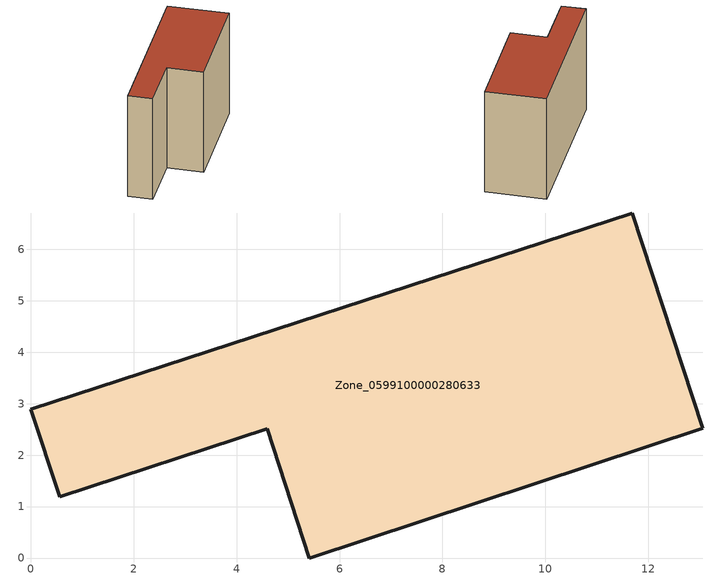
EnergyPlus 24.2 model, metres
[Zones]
Zone_0599100000280633
 floor ground (C_G): 4.6,2.51 0.56,1.19 0,2.89 11.69,6.71 13.06,2.52 5.42,0 z0
 wall outside (C_F): 11.69,6.71 0,2.89 0.56,1.19 4.6,2.51 5.42,0 13.06,2.52 11.69,6.71 z0:8.04
 roof outside (C_R): 5.42,0 13.06,2.52 11.69,6.71 0,2.89 0.56,1.19 4.6,2.51 z8.04
[BUILDING]
Pand.0599100000280633: North Axis=0; Terrain=City; Loads Convergence Tolerance Value=0.04; Temperature Convergence Tolerance Value=0.4; Solar Distribution=FullExterior; Maximum Number of Warmup Days=25; Minimum Number of Warmup Days=1
[Site:Location]
Rotterdam.The.Hague.AP_ZH_NLD Design_Conditions: Latitude=51.96; Longitude=4.45; Time Zone=1; Elevation=-4.5
[SITE:GROUNDTEMPERATURE:BUILDINGSURFACE]
18, 18, 18, 18, 18, 18, 18, 18, 18, 18, 18, 18
[MATERIAL] Thermal Absorptance=0.9; Solar Absorptance=0.7; Visible Absorptance=0.7
Name | Roughness | Thickness | Conductivity | Density | Specific Heat
G.TI.1946 | MediumSmooth | 0.15 | 1 | 540 | 1210
F.TI.1946 | Rough | 0.3 | 0.857143 | 1920 | 840
R.TI.1946 | MediumRough | 0.2 | 0.1 | 1500 | 1000
[CONSTRUCTION]
C_G: G.TI.1946
C_F: F.TI.1946
C_R: R.TI.1946
[ZONE]
Zone_0599100000280633: Type=1; Multiplier=1; Ceiling Height=Autocalculate; Volume=Autocalculate; Floor Area=autocalculate; Part of Total Floor Area=Yes
[ZONEINFILTRATION:DESIGNFLOWRATE]
Infil_Zone_0599100000280633: Zone or ZoneList or Space or SpaceList=Zone_0599100000280633; Schedule=AlwaysOn; Design Flow Rate Calculation Method=Flow/Area; Flow Rate per Floor Area=0.003; Constant Term Coefficient=1; Temperature Term Coefficient=0; Velocity Term Coefficient=0; Velocity Squared Term Coefficient=0
[HVACTEMPLATE:ZONE:IDEALLOADSAIRSYSTEM]
Zone_0599100000280633: Maximum Heating Supply Air Temperature=50; Minimum Cooling Supply Air Temperature=13; Maximum Heating Supply Air Humidity Ratio=0.0156; Minimum Cooling Supply Air Humidity Ratio=0.0077; Heating Limit=NoLimit; Cooling Limit=NoLimit; Dehumidification Control Type=ConstantSensibleHeatRatio; Cooling Sensible Heat Ratio=0.7; Dehumidification Setpoint=60; Humidification Control Type=None; Humidification Setpoint=30; Outdoor Air Method=None; Outdoor Air Flow Rate per Person=0.00944; Outdoor Air Flow Rate per Zone Floor Area=0; Outdoor Air Flow Rate per Zone=0; Demand Controlled Ventilation Type=None; Outdoor Air Economizer Type=NoEconomizer; Heat Recovery Type=None; Sensible Heat Recovery Effectiveness=0.7; Latent Heat Recovery Effectiveness=0.65
[ZONECONTROL:THERMOSTAT]
ThermostatControl_Zone_0599100000280633: Zone or ZoneList=Zone_0599100000280633; Control Type Schedule=DualSetpointControlType; Control 1=Thermostat_Zone_0599100000280633; Temperature Difference Between Cutout And Setpoint=0
[THERMOSTATSETPOINT:DUALSETPOINT]
Thermostat_Zone_0599100000280633: Heating Setpoint Temperature Schedule=HeatingSetpoint_Zone_0599100000280633; Cooling Setpoint Temperature Schedule=CoolingSetpoint_Zone_0599100000280633
[SCHEDULE:COMPACT]
HeatingSetpoint_Zone_0599100000280633: Through: 12/31, For: AllDays, Until: 24:00, 21
CoolingSetpoint_Zone_0599100000280633: Through: 12/31, For: AllDays, Until: 24:00, 24
DualSetpointControlType: Through: 12/31, For: AllDays, Until: 24:00, 4
AlwaysOn: Through: 12/31, For: AllDays, Until: 24:00, 1
